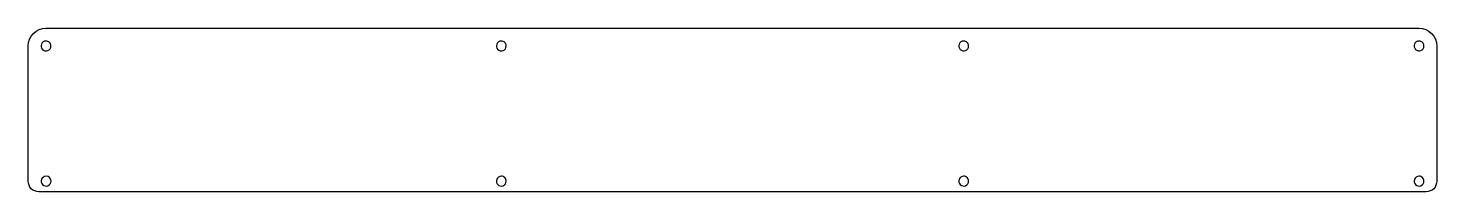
# Model space of a CAD drawing. Extents: x 14 to 329, y 114 to 151.
import ezdxf

# ---------------------------------------------------------------- set-up
doc = ezdxf.new("R2010")
doc.units = 0
doc.layers.add('WindowLarge', color=7, linetype='CONTINUOUS')

msp = doc.modelspace()

# ---------------------------------------------------------------- linework, layer by layer
at = {"layer": 'WindowLarge', "color": 7}
for points in [[(18.25625, 150.812513), (324.64375, 150.8125)], [(14.2875, 116.680687), (14.287494, 146.843756)], [(328.6125, 146.84375), (328.6125, 116.681251)], [(326.23125, 114.300001), (16.66875, 114.299998)]]:
    msp.add_lwpolyline(points, dxfattribs=at)
for points in [[(18.25625, 147.94375)], [(119.85625, 147.94375)], [(223.04375, 147.94375)], [(324.64375, 147.94375)], [(18.286701, 117.781251)], [(119.856726, 117.781251)], [(223.04375, 117.781251)], [(324.64375, 117.781251)]]:
    msp.add_lwpolyline(points, close=True, dxfattribs=at)
for points in [[(14.287494, 146.843756), (14.2875, 149.035643), (16.06437, 150.812513), (18.25625, 150.812513)], [(18.25625, 147.94375), (17.811342, 147.94375), (17.410242, 147.675744), (17.239983, 147.264702)], [(19.034067, 147.621568), (18.827777, 147.827858), (18.547988, 147.94375), (18.25625, 147.94375)], [(119.85625, 147.94375), (119.411342, 147.94375), (119.010242, 147.675744), (118.839983, 147.264702)], [(120.634067, 147.621568), (120.427777, 147.827858), (120.147988, 147.94375), (119.85625, 147.94375)], [(223.04375, 147.94375), (222.598842, 147.94375), (222.197742, 147.675744), (222.027483, 147.264702)], [(223.821567, 147.621568), (223.615277, 147.827858), (223.335488, 147.94375), (223.04375, 147.94375)], [(324.64375, 147.94375), (324.198842, 147.94375), (323.797742, 147.675744), (323.627483, 147.264702)], [(324.64375, 150.8125), (326.835638, 150.8125), (328.6125, 149.03563), (328.6125, 146.84375)], [(325.421567, 147.621568), (325.215277, 147.827858), (324.935488, 147.94375), (324.64375, 147.94375)], [(17.239983, 147.264702), (17.069723, 146.85366), (17.163835, 146.38053), (17.478433, 146.065933)], [(17.478433, 146.065933), (17.79303, 145.751335), (18.26616, 145.657224), (18.677202, 145.827483)], [(18.677202, 145.827483), (19.088244, 145.997742), (19.35625, 146.398842), (19.35625, 146.84375)], [(19.35625, 146.84375), (19.35625, 147.135488), (19.240357, 147.415278), (19.034067, 147.621568)], [(118.839983, 147.264702), (118.669723, 146.85366), (118.763835, 146.38053), (119.078433, 146.065933)], [(119.078433, 146.065933), (119.39303, 145.751335), (119.86616, 145.657224), (120.277202, 145.827483)], [(120.277202, 145.827483), (120.688244, 145.997742), (120.95625, 146.398842), (120.95625, 146.84375)], [(120.95625, 146.84375), (120.95625, 147.135488), (120.840357, 147.415278), (120.634067, 147.621568)], [(222.027483, 147.264702), (221.857223, 146.85366), (221.951335, 146.38053), (222.265933, 146.065933)], [(222.265933, 146.065933), (222.58053, 145.751335), (223.05366, 145.657224), (223.464702, 145.827483)], [(223.464702, 145.827483), (223.875744, 145.997742), (224.14375, 146.398842), (224.14375, 146.84375)], [(224.14375, 146.84375), (224.14375, 147.135488), (224.027857, 147.415278), (223.821567, 147.621568)], [(323.627483, 147.264702), (323.457223, 146.85366), (323.551335, 146.38053), (323.865933, 146.065933)], [(323.865933, 146.065933), (324.18053, 145.751335), (324.65366, 145.657224), (325.064702, 145.827483)], [(325.064702, 145.827483), (325.475744, 145.997742), (325.74375, 146.398842), (325.74375, 146.84375)], [(325.74375, 146.84375), (325.74375, 147.135488), (325.627857, 147.415278), (325.421567, 147.621568)], [(16.66875, 114.299998), (15.353622, 114.299998), (14.2875, 115.366121), (14.2875, 116.680687)], [(17.270433, 117.102203), (17.100174, 116.691161), (17.194285, 116.218031), (17.508883, 115.903433)], [(18.286701, 117.781251), (17.841792, 117.781251), (17.440692, 117.513244), (17.270433, 117.102203)], [(19.386701, 116.681251), (19.386701, 117.288764), (18.894214, 117.781251), (18.286701, 117.781251)], [(18.707652, 115.664983), (19.118694, 115.835243), (19.386701, 116.236342), (19.386701, 116.681251)], [(118.840459, 117.102203), (118.6702, 116.691161), (118.764311, 116.218031), (119.078909, 115.903433)], [(119.856726, 117.781251), (119.411818, 117.781251), (119.010718, 117.513244), (118.840459, 117.102203)], [(120.634544, 117.459068), (120.428254, 117.665358), (120.148464, 117.781251), (119.856726, 117.781251)], [(120.277678, 115.664983), (120.68872, 115.835243), (120.956726, 116.236342), (120.956726, 116.681251)], [(120.956726, 116.681251), (120.956726, 116.972989), (120.840834, 117.252778), (120.634544, 117.459068)], [(222.027483, 117.102203), (221.857223, 116.691161), (221.951335, 116.218031), (222.265933, 115.903433)], [(223.04375, 117.781251), (222.598842, 117.781251), (222.197742, 117.513244), (222.027483, 117.102203)], [(223.821567, 117.459068), (223.615277, 117.665358), (223.335488, 117.781251), (223.04375, 117.781251)], [(223.464702, 115.664983), (223.875744, 115.835243), (224.14375, 116.236342), (224.14375, 116.681251)], [(224.14375, 116.681251), (224.14375, 116.972989), (224.027857, 117.252778), (223.821567, 117.459068)], [(323.627483, 117.102203), (323.457223, 116.691161), (323.551335, 116.218031), (323.865933, 115.903433)], [(324.64375, 117.781251), (324.198842, 117.781251), (323.797742, 117.513244), (323.627483, 117.102203)], [(325.421567, 117.459068), (325.215277, 117.665358), (324.935488, 117.781251), (324.64375, 117.781251)], [(325.064702, 115.664983), (325.475744, 115.835243), (325.74375, 116.236342), (325.74375, 116.681251)], [(325.74375, 116.681251), (325.74375, 116.972989), (325.627857, 117.252778), (325.421567, 117.459068)], [(328.6125, 116.681251), (328.6125, 115.366124), (327.546388, 114.300001), (326.23125, 114.300001)], [(17.508883, 115.903433), (17.823481, 115.588836), (18.296611, 115.494724), (18.707652, 115.664983)], [(119.078909, 115.903433), (119.393507, 115.588836), (119.866636, 115.494724), (120.277678, 115.664983)], [(222.265933, 115.903433), (222.58053, 115.588836), (223.05366, 115.494724), (223.464702, 115.664983)], [(323.865933, 115.903433), (324.18053, 115.588836), (324.65366, 115.494724), (325.064702, 115.664983)]]:
    msp.add_open_spline(points, degree=3, dxfattribs=at)

doc.saveas('drawing.dxf')
